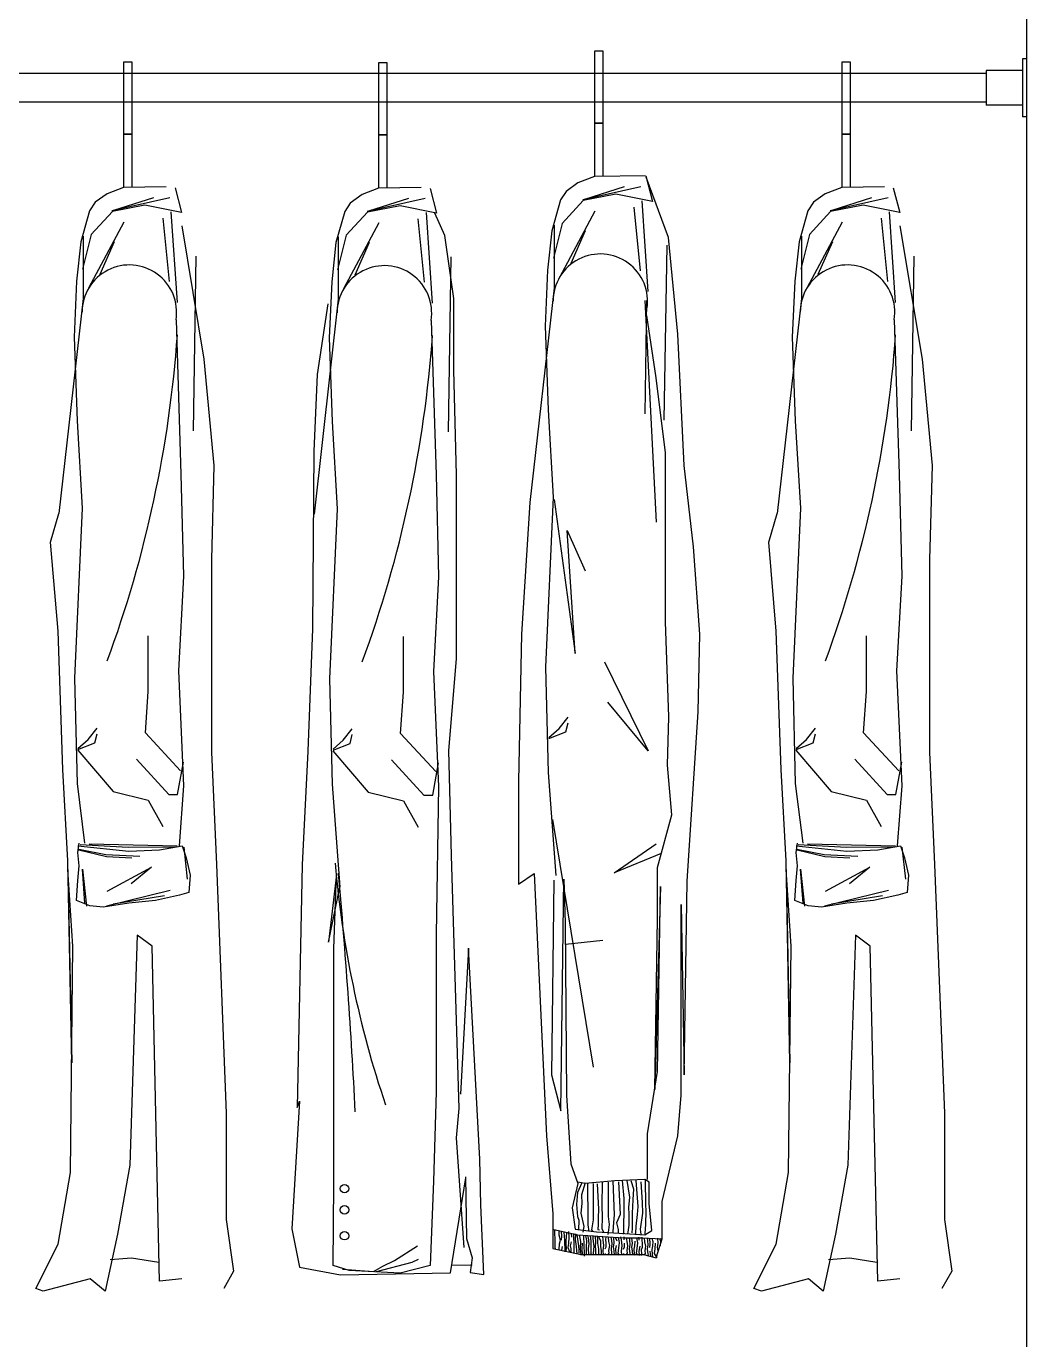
# Model space of a CAD drawing. Header units: millimetres. Extents: x 26866 to 57947, y 17126 to 36221.
# Drawn here: x 43060 to 43754, y 32743 to 33653 of the extents above; entities that cross this region are included whole.
import ezdxf

# ---------------------------------------------------------------- set-up
doc = ezdxf.new("R2010")
doc.units = ezdxf.units.MM

# ---------------------------------------------------------------- blocks, each defined once
blk = doc.blocks.new('cupboard007')
for p, q in [((2865, 1795.07), (2865, 3895.07)), ((2245.14, 3712.95), (2239.14, 3712.95)), ((2239.14, 3712.95), (2239.14, 3662.95)), ((2245.14, 3662.95), (2245.14, 3712.95)), ((2571.47, 3720.55), (2565.47, 3720.55)), ((2565.47, 3720.55), (2565.47, 3670.55)), ((2571.47, 3670.55), (2571.47, 3720.55)), ((2736.8, 3712.95), (2736.8, 3662.95)), ((2742.8, 3712.95), (2736.8, 3712.95)), ((2742.8, 3662.95), (2742.8, 3712.95)), ((2865, 3715.07), (2862, 3715.07)), ((2862, 3715.07), (2862, 3675.07)), ((2837, 3705.07), (1693, 3705.07)), ((2421.89, 3712.48), (2415.89, 3712.48)), ((2415.89, 3712.48), (2415.89, 3662.48)), ((2421.89, 3662.48), (2421.89, 3712.48)), ((2837, 3707.07), (2837, 3683.07)), ((2862, 3707.07), (2837, 3707.07)), ((2837, 3685.07), (1693, 3685.07)), ((2862, 3683.07), (2837, 3683.07)), ((2565.47, 3670.55), (2571.47, 3670.55)), ((2571.47, 3670.55), (2565.47, 3670.55)), ((2565.47, 3670.55), (2565.47, 3633.56)), ((2571.47, 3634.08), (2571.47, 3670.55)), ((2865, 3675.07), (2862, 3675.07)), ((2239.14, 3662.95), (2245.14, 3662.95)), ((2245.14, 3662.95), (2239.14, 3662.95)), ((2239.14, 3662.95), (2239.14, 3625.96)), ((2245.14, 3626.49), (2245.14, 3662.95)), ((2415.89, 3662.48), (2421.89, 3662.48)), ((2421.89, 3662.48), (2415.89, 3662.48)), ((2415.89, 3662.48), (2415.89, 3625.49)), ((2421.89, 3626.02), (2421.89, 3662.48)), ((2736.8, 3662.95), (2736.8, 3625.96)), ((2742.8, 3662.95), (2736.8, 3662.95)), ((2736.8, 3662.95), (2742.8, 3662.95)), ((2742.8, 3626.49), (2742.8, 3662.95)), ((2565.47, 3633.56), (2554.06, 3629.33)), ((2600.9, 3634.12), (2565.47, 3633.56)), ((2600.99, 3634.12), (2605.69, 3616.36)), ((2616.83, 3591.45), (2601.21, 3633.28)), ((2227.73, 3621.73), (2219.5, 3615.75)), ((2239.14, 3625.96), (2227.73, 3621.73)), ((2268.74, 3626.43), (2239.14, 3625.96)), ((2274.85, 3625.79), (2279.35, 3608.76)), ((2415.89, 3625.49), (2404.48, 3621.26)), ((2445.49, 3625.96), (2415.89, 3625.49)), ((2451.6, 3625.32), (2456.1, 3608.29)), ((2545.84, 3623.35), (2541.98, 3617.57)), ((2554.06, 3629.33), (2545.84, 3623.35)), ((2557.46, 3617.65), (2597.65, 3626.64)), ((2558.75, 3617.97), (2586.4, 3626.64)), ((2725.39, 3621.73), (2717.17, 3615.75)), ((2736.8, 3625.96), (2725.39, 3621.73)), ((2766.4, 3626.43), (2736.8, 3625.96)), ((2772.51, 3625.79), (2777.01, 3608.76)), ((2219.5, 3615.75), (2215.65, 3609.97)), ((2231.13, 3610.05), (2271.31, 3619.04)), ((2254.01, 3613.8), (2231.42, 3609.5)), ((2232.42, 3610.37), (2260.06, 3619.04)), ((2279.35, 3608.76), (2254.01, 3613.8)), ((2396.25, 3615.28), (2392.4, 3609.5)), ((2404.48, 3621.26), (2396.25, 3615.28)), ((2407.88, 3609.58), (2448.06, 3618.57)), ((2430.76, 3613.33), (2408.17, 3609.03)), ((2409.17, 3609.9), (2436.81, 3618.57)), ((2456.1, 3608.29), (2430.76, 3613.33)), ((2541.98, 3617.57), (2535.88, 3595.96)), ((2557.76, 3617.1), (2543.05, 3600.97)), ((2580.35, 3621.4), (2557.76, 3617.1)), ((2605.69, 3616.36), (2580.35, 3621.4)), ((2602.79, 3554.05), (2598.61, 3616.68)), ((2717.17, 3615.75), (2713.31, 3609.97)), ((2728.79, 3610.05), (2768.98, 3619.04)), ((2751.67, 3613.8), (2729.08, 3609.5)), ((2730.08, 3610.37), (2757.72, 3619.04)), ((2777.01, 3608.76), (2751.67, 3613.8)), ((2215.65, 3609.97), (2209.55, 3588.36)), ((2231.42, 3609.5), (2216.72, 3593.38)), ((2270.99, 3560.8), (2266.6, 3604.7)), ((2276.46, 3546.45), (2272.28, 3609.09)), ((2392.4, 3609.5), (2386.3, 3587.89)), ((2408.17, 3609.03), (2393.47, 3592.91)), ((2447.74, 3560.33), (2443.35, 3604.23)), ((2453.21, 3545.98), (2449.03, 3608.62)), ((2461.89, 3592.88), (2454.81, 3608.29)), ((2541.47, 3564.01), (2565.95, 3609.79)), ((2597.33, 3568.4), (2592.93, 3612.29)), ((2713.31, 3609.97), (2707.21, 3588.36)), ((2729.08, 3609.5), (2714.38, 3593.38)), ((2768.65, 3560.8), (2764.26, 3604.7)), ((2774.12, 3546.45), (2769.94, 3609.09)), ((2215.13, 3556.41), (2239.61, 3602.19)), ((2279.48, 3599.58), (2294.91, 3507.11)), ((2391.88, 3555.94), (2416.36, 3601.72)), ((2535.88, 3595.96), (2533.01, 3568.73)), ((2543.05, 3600.97), (2537.13, 3577.11)), ((2537.53, 3599.98), (2537.53, 3556.62)), ((2559.04, 3595.99), (2549, 3573.41)), ((2712.79, 3556.41), (2737.27, 3602.19)), ((2777.14, 3599.58), (2792.57, 3507.11)), ((2209.55, 3588.36), (2206.68, 3561.13)), ((2216.72, 3593.38), (2210.79, 3569.51)), ((2211.2, 3592.38), (2211.2, 3549.02)), ((2232.71, 3588.39), (2222.66, 3565.82)), ((2386.3, 3587.89), (2383.43, 3560.66)), ((2393.47, 3592.91), (2387.54, 3569.04)), ((2387.95, 3591.91), (2387.95, 3548.55)), ((2409.46, 3587.92), (2399.41, 3565.35)), ((2468.09, 3549.09), (2461.89, 3592.88)), ((2615.53, 3585.96), (2613.65, 3464.92)), ((2623.32, 3524.35), (2616.83, 3591.45)), ((2707.21, 3588.36), (2704.34, 3561.13)), ((2714.38, 3593.38), (2708.45, 3569.51)), ((2708.86, 3592.38), (2708.86, 3549.02)), ((2730.37, 3588.39), (2720.33, 3565.82)), ((2289.19, 3578.36), (2287.31, 3457.33)), ((2465.94, 3577.89), (2464.06, 3456.86)), ((2786.86, 3578.36), (2784.97, 3457.33)), ((2533.01, 3568.73), (2531.22, 3530.03)), ((2206.68, 3561.13), (2204.89, 3522.43)), ((2383.43, 3560.66), (2381.63, 3521.96)), ((2704.34, 3561.13), (2702.55, 3522.43)), ((2211.2, 3549.02), (2194.42, 3400.26)), ((2468.09, 3499.55), (2468.09, 3549.09)), ((2537.53, 3556.62), (2520.76, 3407.86)), ((2708.86, 3549.02), (2692.08, 3400.26)), ((2387.95, 3548.55), (2371.17, 3399.79)), ((2380.72, 3545.42), (2373.26, 3496.51)), ((2601.59, 3547.73), (2600.47, 3469.21)), ((2600.47, 3547.73), (2608.33, 3394.06)), ((2275.54, 3534.4), (2278.94, 3427.46)), ((2452.29, 3533.93), (2455.69, 3426.99)), ((2608.16, 3494.05), (2601.66, 3537.34)), ((2773.2, 3534.4), (2776.6, 3427.46)), ((2204.89, 3522.43), (2206.99, 3464.38)), ((2381.63, 3521.96), (2383.74, 3463.91)), ((2531.22, 3530.03), (2533.32, 3471.98)), ((2627.66, 3433.44), (2623.32, 3524.35)), ((2702.55, 3522.43), (2704.65, 3464.38)), ((2294.91, 3507.11), (2301.76, 3433.47)), ((2792.57, 3507.11), (2799.43, 3433.47)), ((2373.26, 3496.51), (2371.13, 3443.45)), ((2469.86, 3426.99), (2468.09, 3499.55)), ((2614.66, 3442.1), (2608.16, 3494.05)), ((2533.32, 3471.98), (2536.89, 3411.39)), ((2206.99, 3464.38), (2210.55, 3403.8)), ((2383.74, 3463.91), (2387.3, 3403.33)), ((2704.65, 3464.38), (2708.22, 3403.8)), ((2371.13, 3443.45), (2370.07, 3320.37)), ((2614.66, 3390.15), (2614.66, 3442.1)), ((2301.76, 3433.47), (2300.05, 3368.39)), ((2634.16, 3377.16), (2627.66, 3433.44)), ((2799.43, 3433.47), (2797.71, 3368.39)), ((2278.94, 3427.46), (2280.71, 3356.68)), ((2455.69, 3426.99), (2457.46, 3356.21)), ((2469.86, 3368.59), (2469.86, 3426.99)), ((2776.6, 3427.46), (2778.37, 3356.68)), ((2210.55, 3403.8), (2205.2, 3286.19)), ((2387.3, 3403.33), (2381.95, 3285.72)), ((2520.76, 3407.86), (2515, 3316.55)), ((2536.89, 3411.39), (2531.54, 3293.79)), ((2537.6, 3409.76), (2552.19, 3303.2)), ((2708.22, 3403.8), (2702.87, 3286.19)), ((2188.64, 3380.38), (2194.42, 3400.26)), ((2686.3, 3380.38), (2692.08, 3400.26)), ((2552.19, 3303.2), (2546.58, 3388.45)), ((2546.58, 3388.45), (2558.93, 3360.41)), ((2614.66, 3325.21), (2614.66, 3390.15)), ((2193.79, 3318.73), (2188.64, 3380.38)), ((2638.49, 3316.55), (2634.16, 3377.16)), ((2691.45, 3318.73), (2686.3, 3380.38)), ((2300.05, 3368.39), (2300.05, 3234.82)), ((2469.86, 3299.58), (2469.86, 3368.59)), ((2797.71, 3368.39), (2797.71, 3234.82)), ((2280.71, 3356.68), (2277.17, 3291.2)), ((2457.46, 3356.21), (2453.92, 3290.73)), ((2778.37, 3356.68), (2774.83, 3291.2)), ((2617.12, 3259.3), (2614.66, 3325.21)), ((2197.21, 3222.83), (2193.79, 3318.73)), ((2256.31, 3276.8), (2256.31, 3315.45)), ((2370.07, 3320.37), (2366.89, 3235.48)), ((2433.06, 3276.33), (2433.06, 3314.98)), ((2515, 3316.55), (2512.84, 3214.82)), ((2637.29, 3262.72), (2638.49, 3316.55)), ((2694.87, 3222.83), (2691.45, 3318.73)), ((2753.97, 3276.8), (2753.97, 3315.45)), ((2464.55, 3235.87), (2469.86, 3299.58)), ((2572.44, 3297.46), (2602.75, 3235.77)), ((2205.2, 3286.19), (2206.99, 3213.13)), ((2277.17, 3291.2), (2280.71, 3211.57)), ((2381.95, 3285.72), (2383.74, 3212.66)), ((2453.92, 3290.73), (2457.46, 3211.1)), ((2531.54, 3293.79), (2533.32, 3220.73)), ((2702.87, 3286.19), (2704.65, 3213.13)), ((2774.83, 3291.2), (2778.37, 3211.57)), ((2254.28, 3248.32), (2256.31, 3276.8)), ((2431.03, 3247.85), (2433.06, 3276.33)), ((2751.94, 3248.32), (2753.97, 3276.8)), ((2602.75, 3235.77), (2574.68, 3269.42)), ((2540.97, 3251.23), (2547.25, 3259.07)), ((2616.14, 3225.82), (2617.12, 3259.3)), ((2629.82, 3145.55), (2637.29, 3262.72)), ((2214.64, 3243.63), (2220.91, 3251.47)), ((2391.39, 3243.16), (2397.66, 3251)), ((2533.91, 3244.96), (2540.97, 3251.23)), ((2533.91, 3244.18), (2545.68, 3248.88)), ((2545.68, 3248.88), (2547.25, 3255.15)), ((2712.3, 3243.63), (2718.58, 3251.47)), ((2207.58, 3237.36), (2214.64, 3243.63)), ((2207.58, 3236.58), (2219.34, 3241.28)), ((2219.34, 3241.28), (2220.91, 3247.55)), ((2278.71, 3221.88), (2254.28, 3248.32)), ((2384.33, 3236.89), (2391.39, 3243.16)), ((2384.33, 3236.11), (2396.09, 3240.81)), ((2396.09, 3240.81), (2397.66, 3247.08)), ((2455.46, 3221.41), (2431.03, 3247.85)), ((2705.24, 3237.36), (2712.3, 3243.63)), ((2705.24, 3236.58), (2717.01, 3241.28)), ((2717.01, 3241.28), (2718.58, 3247.55)), ((2776.37, 3221.88), (2751.94, 3248.32)), ((2207.45, 3236.12), (2231.88, 3207.64)), ((2300.05, 3234.82), (2303.48, 3156.92)), ((2366.89, 3235.48), (2362.95, 3156.8)), ((2384.2, 3235.65), (2408.63, 3207.17)), ((2466.32, 3163.32), (2464.55, 3235.87)), ((2705.11, 3236.12), (2729.54, 3207.64)), ((2797.71, 3234.82), (2801.14, 3156.92)), ((2200.64, 3159.47), (2197.21, 3222.83)), ((2248.17, 3230.01), (2270.56, 3205.6)), ((2276.67, 3205.6), (2280.74, 3227.98)), ((2424.92, 3229.54), (2447.31, 3205.13)), ((2453.42, 3205.13), (2457.49, 3227.51)), ((2619.09, 3191.36), (2616.14, 3225.82)), ((2698.3, 3159.47), (2694.87, 3222.83)), ((2745.83, 3230.01), (2768.23, 3205.6)), ((2774.33, 3205.6), (2778.41, 3227.98)), ((2206.99, 3213.13), (2212.13, 3171.86)), ((2383.74, 3212.66), (2389.09, 3141.38)), ((2512.84, 3214.82), (2512.84, 3143.39)), ((2533.32, 3220.73), (2538.67, 3149.45)), ((2704.65, 3213.13), (2709.79, 3171.86)), ((2231.88, 3207.64), (2256.31, 3201.53)), ((2270.56, 3205.6), (2276.67, 3205.6)), ((2280.71, 3211.57), (2277.63, 3169.95)), ((2408.63, 3207.17), (2433.06, 3201.06)), ((2447.31, 3205.13), (2453.42, 3205.13)), ((2457.46, 3211.1), (2455.69, 3108.46)), ((2729.54, 3207.64), (2753.97, 3201.53)), ((2768.23, 3205.6), (2774.33, 3205.6)), ((2778.37, 3211.57), (2775.29, 3169.95)), ((2256.31, 3201.53), (2266.49, 3183.23)), ((2433.06, 3201.06), (2443.24, 3182.76)), ((2753.97, 3201.53), (2764.15, 3183.23)), ((2536.5, 3188.2), (2564.57, 3016.5)), ((2609.24, 3154.93), (2619.09, 3191.36)), ((2207.57, 3165.39), (2208.49, 3171.86)), ((2207.57, 3170.01), (2242.76, 3166.31)), ((2208.08, 3167.69), (2226.96, 3163.98)), ((2208.24, 3167.21), (2227.44, 3162.53)), ((2209.07, 3170.76), (2242.47, 3168.93)), ((2215.33, 3171.28), (2276.4, 3169.98)), ((2242.47, 3168.93), (2275.1, 3169.19)), ((2242.76, 3166.31), (2264.06, 3167.24)), ((2264.06, 3167.24), (2279.8, 3170.01)), ((2279.8, 3170.01), (2282.58, 3161.68)), ((2280.86, 3168.98), (2283.28, 3146.73)), ((2579.16, 3151.18), (2608.35, 3171.37)), ((2705.23, 3165.39), (2706.15, 3171.86)), ((2705.23, 3170.01), (2740.42, 3166.31)), ((2705.74, 3167.69), (2724.62, 3163.98)), ((2705.9, 3167.21), (2725.11, 3162.53)), ((2706.73, 3170.76), (2740.14, 3168.93)), ((2712.99, 3171.28), (2774.06, 3169.98)), ((2740.14, 3168.93), (2772.76, 3169.19)), ((2740.42, 3166.31), (2761.72, 3167.24)), ((2761.72, 3167.24), (2777.46, 3170.01)), ((2777.46, 3170.01), (2780.24, 3161.68)), ((2778.52, 3168.98), (2780.94, 3146.73)), ((2203.23, 3019.5), (2200.64, 3159.47)), ((2208.49, 3156.13), (2207.57, 3165.39)), ((2226.96, 3163.98), (2250.36, 3162.85)), ((2227.44, 3162.53), (2244.87, 3161.56)), ((2282.58, 3161.68), (2285.36, 3149.66)), ((2471.63, 2988.02), (2466.32, 3163.32)), ((2611.72, 3164.64), (2579.16, 3151.18)), ((2700.89, 3019.5), (2698.3, 3159.47)), ((2706.15, 3156.13), (2705.23, 3165.39)), ((2724.62, 3163.98), (2748.02, 3162.85)), ((2725.11, 3162.53), (2742.54, 3161.56)), ((2780.24, 3161.68), (2783.02, 3149.66)), ((2204.07, 3100.4), (2200.64, 3153.49)), ((2200.64, 3153.49), (2203.23, 3019.5)), ((2207.57, 3145.95), (2208.49, 3156.13)), ((2212.44, 3130.28), (2210.66, 3153.83)), ((2210.66, 3153.83), (2213.41, 3128.19)), ((2227.86, 3138.42), (2258.65, 3155.11)), ((2258.65, 3155.11), (2244.56, 3143.64)), ((2285.36, 3149.66), (2284.43, 3137.63)), ((2303.48, 3156.92), (2310.33, 2984.76)), ((2362.95, 3156.8), (2359.4, 2988.58)), ((2386.62, 3150.03), (2381.3, 3103.15)), ((2384.85, 3098.71), (2386.62, 3150.03)), ((2512.84, 3143.39), (2523.67, 3150.86)), ((2523.67, 3150.86), (2532.34, 2968.99)), ((2609.24, 3119.48), (2609.24, 3154.93)), ((2698.3, 3153.49), (2700.89, 3019.5)), ((2701.73, 3100.4), (2698.3, 3153.49)), ((2705.23, 3145.95), (2706.15, 3156.13)), ((2708.32, 3153.83), (2711.07, 3128.19)), ((2710.1, 3130.28), (2708.32, 3153.83)), ((2725.52, 3138.42), (2756.32, 3155.11)), ((2756.32, 3155.11), (2742.22, 3143.64)), ((2783.02, 3149.66), (2782.1, 3137.63)), ((2801.14, 3156.92), (2808, 2984.76)), ((2206.64, 3132.07), (2207.57, 3145.95)), ((2381.3, 3103.15), (2389.09, 3141.38)), ((2537.3, 3146.07), (2535.82, 3011.24)), ((2542.23, 2986.37), (2544.2, 3146.77)), ((2544.2, 3146.77), (2545.18, 3116.25)), ((2611.21, 3141.85), (2607.27, 3001.14)), ((2609.24, 3013.66), (2611.21, 3141.85)), ((2627.66, 3011.3), (2629.82, 3145.55)), ((2704.3, 3132.07), (2705.23, 3145.95)), ((2215.9, 3128.37), (2206.64, 3132.07)), ((2227.28, 3128.35), (2271.5, 3139.15)), ((2231.96, 3129.8), (2267.47, 3135.6)), ((2261.28, 3132.07), (2242.76, 3130.22)), ((2277.95, 3135.77), (2261.28, 3132.07)), ((2284.43, 3137.63), (2277.95, 3135.77)), ((2713.56, 3128.37), (2704.3, 3132.07)), ((2724.95, 3128.35), (2769.16, 3139.15)), ((2729.63, 3129.8), (2765.13, 3135.6)), ((2758.94, 3132.07), (2740.42, 3130.22)), ((2775.61, 3135.77), (2758.94, 3132.07)), ((2782.1, 3137.63), (2775.61, 3135.77)), ((2225.16, 3127.45), (2215.9, 3128.37)), ((2242.76, 3130.22), (2225.16, 3127.45)), ((2625.49, 2997.13), (2625.49, 3129.22)), ((2625.49, 3129.22), (2627.66, 3011.3)), ((2722.82, 3127.45), (2713.56, 3128.37)), ((2740.42, 3130.22), (2722.82, 3127.45)), ((2545.18, 3116.25), (2546.17, 2996.93)), ((2607.27, 3001.14), (2609.24, 3119.48)), ((2248.63, 3108.09), (2243.49, 2948.8)), ((2258.91, 3100.4), (2248.63, 3108.09)), ((2455.69, 3108.46), (2455.69, 2999.51)), ((2545.48, 3101.83), (2571.3, 3104.56)), ((2746.29, 3108.09), (2741.15, 2948.8)), ((2756.58, 3100.4), (2746.29, 3108.09)), ((2202.35, 2943.66), (2204.07, 3100.4)), ((2264.06, 2868.31), (2258.91, 3100.4)), ((2384.85, 2935.8), (2384.85, 3098.71)), ((2478.1, 3099.06), (2472.74, 2997.77)), ((2486.15, 2952.77), (2478.1, 3099.06)), ((2700.02, 2943.66), (2701.73, 3100.4)), ((2761.72, 2868.31), (2756.58, 3100.4)), ((2602.34, 2970.34), (2609.24, 3013.66)), ((2535.82, 3011.24), (2542.23, 2986.37)), ((2455.69, 2999.51), (2453.92, 2937.57)), ((2546.17, 2996.93), (2549.12, 2949.66)), ((2623.32, 2968.99), (2625.49, 2997.13)), ((2310.33, 2984.76), (2310.33, 2911.12)), ((2361.17, 2992.99), (2355.86, 2904.51)), ((2359.4, 2988.58), (2361.17, 2992.99)), ((2469.86, 2967.65), (2471.63, 2988.02)), ((2808, 2984.76), (2808, 2911.12)), ((2475.17, 2891.56), (2469.86, 2967.65)), ((2532.34, 2968.99), (2536.67, 2914.88)), ((2602.34, 2938.83), (2602.34, 2970.34)), ((2612.49, 2923.54), (2623.32, 2968.99)), ((2243.49, 2948.8), (2234.92, 2900.85)), ((2486.82, 2921.29), (2486.15, 2952.77)), ((2549.12, 2949.66), (2554.05, 2935.88)), ((2741.15, 2948.8), (2732.58, 2900.85)), ((2193.79, 2894), (2202.35, 2943.66)), ((2465.67, 2874.09), (2476.3, 2939.9)), ((2476.09, 2940.71), (2476.76, 2897.84)), ((2691.45, 2894), (2700.02, 2943.66)), ((2384.48, 2879.18), (2384.85, 2935.8)), ((2453.92, 2937.57), (2451.55, 2879.18)), ((2554.05, 2935.88), (2550.11, 2919.14)), ((2556.77, 2936.42), (2553.73, 2929.68)), ((2558.98, 2935.88), (2554.05, 2936.86)), ((2558.95, 2936.42), (2556.56, 2928.16)), ((2579.67, 2937.85), (2558.98, 2935.88)), ((2560.69, 2936.42), (2560.69, 2927.51)), ((2564.61, 2935.99), (2564.61, 2916.2)), ((2567.44, 2935.77), (2568.31, 2918.16)), ((2570.92, 2936.64), (2570.7, 2920.98)), ((2575.05, 2936.86), (2575.05, 2913.16)), ((2578.1, 2937.73), (2579.19, 2914.24)), ((2600.37, 2938.83), (2579.67, 2937.85)), ((2582.23, 2937.07), (2583.1, 2919.46)), ((2584.63, 2938.16), (2585.72, 2925.55)), ((2587.89, 2938.16), (2589.85, 2926.64)), ((2590.72, 2938.16), (2592.46, 2932.29)), ((2592.46, 2932.29), (2592.03, 2924.68)), ((2594.2, 2938.16), (2595.51, 2920.11)), ((2597.68, 2937.07), (2598.55, 2922.72)), ((2603.33, 2936.86), (2600.37, 2938.83)), ((2600.51, 2938.38), (2600.95, 2921.42)), ((2603.33, 2922.09), (2603.33, 2936.86)), ((2488.83, 2873.06), (2486.82, 2921.29)), ((2553.73, 2929.68), (2553.08, 2921.42)), ((2553.08, 2921.42), (2553.73, 2913.16)), ((2556.77, 2922.07), (2556.12, 2915.55)), ((2556.56, 2928.16), (2556.77, 2922.07)), ((2560.69, 2927.51), (2560.91, 2919.46)), ((2585.72, 2925.55), (2585.93, 2914.9)), ((2589.85, 2926.64), (2588.98, 2919.46)), ((2592.03, 2924.68), (2591.59, 2915.55)), ((2598.55, 2922.72), (2598.77, 2915.55)), ((2600.95, 2921.42), (2601.17, 2916.85)), ((2605.3, 2903.38), (2603.33, 2922.09)), ((2612.49, 2897.56), (2612.49, 2923.54)), ((2536.67, 2914.88), (2536.67, 2891.07)), ((2550.11, 2919.14), (2552.08, 2904.37)), ((2553.73, 2913.16), (2554.6, 2910.55)), ((2556.12, 2915.55), (2558.08, 2906.2)), ((2560.91, 2919.46), (2560.91, 2911.64)), ((2564.61, 2916.2), (2564.61, 2910.77)), ((2568.31, 2918.16), (2568.09, 2912.29)), ((2568.09, 2912.29), (2568.09, 2907.5)), ((2570.7, 2920.98), (2570.92, 2912.5)), ((2570.92, 2912.5), (2570.7, 2904.68)), ((2575.05, 2913.16), (2575.71, 2907.5)), ((2579.19, 2914.24), (2578.53, 2906.2)), ((2583.32, 2914.46), (2580.71, 2908.81)), ((2583.1, 2919.46), (2583.32, 2914.46)), ((2585.93, 2914.9), (2585.5, 2908.81)), ((2588.98, 2919.46), (2589.2, 2914.68)), ((2589.2, 2914.68), (2589.2, 2907.07)), ((2591.59, 2915.55), (2591.59, 2910.11)), ((2595.07, 2914.46), (2594.2, 2906.42)), ((2595.51, 2920.11), (2595.07, 2914.46)), ((2598.77, 2915.55), (2597.25, 2904.46)), ((2601.17, 2916.85), (2600.73, 2907.72)), ((2310.33, 2911.12), (2315.48, 2875.16)), ((2355.86, 2904.51), (2361.17, 2877.96)), ((2536.31, 2904.37), (2554.05, 2900.43)), ((2537.78, 2903.78), (2538.04, 2895.14)), ((2542.36, 2903.02), (2542.74, 2899.59)), ((2552.08, 2904.37), (2566.86, 2902.4)), ((2554.6, 2910.55), (2554.38, 2903.81)), ((2558.08, 2906.2), (2557.43, 2902.29)), ((2560.91, 2911.64), (2560.91, 2907.29)), ((2560.91, 2907.29), (2561.56, 2902.72)), ((2564.61, 2910.77), (2563.52, 2903.81)), ((2563.52, 2903.81), (2564.17, 2902.94)), ((2568.09, 2907.5), (2567.87, 2904.24)), ((2567.87, 2904.24), (2568.96, 2903.81)), ((2570.7, 2904.68), (2572.01, 2902.07)), ((2575.27, 2903.81), (2574.84, 2900.76)), ((2575.71, 2907.5), (2575.27, 2903.81)), ((2578.53, 2906.2), (2578.32, 2902.29)), ((2580.71, 2908.81), (2581.8, 2904.03)), ((2581.8, 2904.03), (2581.8, 2902.07)), ((2585.5, 2908.81), (2585.5, 2902.07)), ((2589.2, 2907.07), (2588.54, 2902.29)), ((2591.59, 2905.11), (2591.37, 2901.85)), ((2591.59, 2910.11), (2591.59, 2905.11)), ((2594.2, 2906.42), (2593.98, 2901.63)), ((2597.25, 2904.46), (2597.47, 2902.5)), ((2600.73, 2907.72), (2600.29, 2901.2)), ((2600.37, 2900.43), (2605.3, 2903.38)), ((2808, 2911.12), (2813.14, 2875.16)), ((2178.36, 2863.17), (2193.79, 2894)), ((2234.92, 2900.85), (2226.35, 2861.46)), ((2476.76, 2897.84), (2480.79, 2884.45)), ((2538.04, 2895.14), (2538.04, 2891.84)), ((2541.09, 2900.09), (2541.09, 2902.76)), ((2541.85, 2896.79), (2541.09, 2900.09)), ((2541.09, 2890.19), (2541.22, 2894.12)), ((2541.22, 2894.12), (2541.85, 2896.79)), ((2542.74, 2899.59), (2542.49, 2896.66)), ((2544.27, 2902.38), (2544.65, 2896.79)), ((2544.65, 2896.79), (2544.77, 2893.87)), ((2544.77, 2893.87), (2544.9, 2891.97)), ((2546.17, 2901.75), (2545.66, 2896.28)), ((2545.66, 2896.28), (2545.66, 2894.25)), ((2545.66, 2894.25), (2545.92, 2890.82)), ((2547.57, 2894.38), (2546.94, 2891.58)), ((2547.57, 2902.63), (2547.83, 2898.7)), ((2547.83, 2898.7), (2547.57, 2894.38)), ((2549.35, 2895.52), (2548.72, 2892.73)), ((2549.35, 2901.24), (2549.48, 2898.7)), ((2550.88, 2901.36), (2551.13, 2891.84)), ((2552.27, 2901.11), (2552.15, 2897.3)), ((2552.15, 2897.3), (2552.91, 2892.35)), ((2553.29, 2900.48), (2554.44, 2892.85)), ((2554.05, 2900.43), (2567.85, 2899.45)), ((2554.94, 2900.48), (2555.83, 2895.78)), ((2555.83, 2895.78), (2555.58, 2890.95)), ((2556.85, 2894.63), (2556.72, 2890.69)), ((2557.87, 2900.09), (2558.12, 2892.73)), ((2559.27, 2899.97), (2560.03, 2896.41)), ((2560.03, 2896.41), (2559.78, 2891.84)), ((2560.67, 2899.59), (2561.05, 2898.57)), ((2561.05, 2898.57), (2561.68, 2894.12)), ((2561.68, 2894.12), (2561.05, 2890.95)), ((2562.44, 2899.71), (2563.08, 2896.28)), ((2563.08, 2896.28), (2563.08, 2893.24)), ((2564.35, 2899.97), (2564.35, 2897.55)), ((2564.35, 2897.55), (2564.99, 2892.35)), ((2565.88, 2899.59), (2566.26, 2895.27)), ((2566.26, 2895.27), (2566, 2892.35)), ((2566.86, 2902.4), (2586.57, 2901.42)), ((2567.28, 2899.46), (2567.66, 2897.17)), ((2567.66, 2897.17), (2567.66, 2894.63)), ((2567.66, 2894.63), (2568.17, 2890.44)), ((2567.85, 2899.45), (2585.59, 2898.46)), ((2568.29, 2899.33), (2569.56, 2896.28)), ((2569.56, 2896.28), (2569.69, 2892.09)), ((2570.96, 2899.2), (2571.22, 2897.05)), ((2571.22, 2897.05), (2571.85, 2892.98)), ((2573.25, 2899.08), (2573.12, 2897.17)), ((2573.12, 2897.17), (2573.38, 2894.76)), ((2573.38, 2894.76), (2573.38, 2891.97)), ((2574.9, 2898.7), (2575.16, 2895.9)), ((2575.16, 2895.9), (2575.79, 2892.98)), ((2576.81, 2898.7), (2577.19, 2896.54)), ((2577.45, 2893.87), (2576.94, 2890.95)), ((2577.19, 2896.54), (2577.45, 2893.87)), ((2578.84, 2894.63), (2578.46, 2892.09)), ((2578.59, 2898.44), (2578.84, 2894.63)), ((2580.11, 2898.44), (2580.88, 2896.16)), ((2582.02, 2898.57), (2582.53, 2895.01)), ((2582.53, 2895.01), (2582.15, 2891.08)), ((2583.62, 2899.09), (2583.87, 2896.93)), ((2583.87, 2896.93), (2584.51, 2892.87)), ((2585.5, 2902.07), (2585.28, 2900.98)), ((2585.59, 2898.46), (2598.4, 2898.46)), ((2585.91, 2898.97), (2585.78, 2897.06)), ((2586.03, 2894.65), (2586.03, 2891.85)), ((2586.57, 2901.42), (2600.37, 2900.43)), ((2587.56, 2898.58), (2587.81, 2895.79)), ((2587.81, 2895.79), (2588.45, 2892.87)), ((2588.54, 2902.29), (2588.33, 2901.42)), ((2589.47, 2898.58), (2589.85, 2896.43)), ((2590.1, 2893.76), (2589.59, 2890.84)), ((2589.85, 2896.43), (2590.1, 2893.76)), ((2591.5, 2894.52), (2591.12, 2891.98)), ((2591.25, 2898.33), (2591.5, 2894.52)), ((2593.54, 2896.04), (2593.28, 2892.87)), ((2593.98, 2901.63), (2593.77, 2900.55)), ((2594.68, 2898.46), (2595.19, 2894.9)), ((2595.19, 2894.9), (2594.81, 2890.96)), ((2596.05, 2898.87), (2596.31, 2896.71)), ((2597.47, 2902.5), (2597.68, 2900.98)), ((2598.34, 2898.74), (2598.21, 2896.84)), ((2598.21, 2896.84), (2598.47, 2894.42)), ((2598.4, 2898.46), (2612.15, 2897.68)), ((2598.47, 2894.42), (2598.47, 2891.63)), ((2599.99, 2898.36), (2600.25, 2895.57)), ((2600.25, 2895.57), (2600.88, 2892.65)), ((2600.29, 2901.2), (2600.73, 2901.42)), ((2601.9, 2898.36), (2602.28, 2896.2)), ((2602.28, 2896.2), (2602.54, 2893.53)), ((2603.93, 2894.3), (2603.55, 2891.76)), ((2603.68, 2898.11), (2603.93, 2894.3)), ((2605.21, 2898.11), (2605.97, 2895.82)), ((2605.97, 2895.82), (2605.71, 2892.65)), ((2607.62, 2894.68), (2607.24, 2890.74)), ((2608.16, 2884.57), (2612.49, 2897.56)), ((2609.31, 2894.41), (2608.93, 2891.87)), ((2609.06, 2898.22), (2609.31, 2894.41)), ((2610.58, 2898.22), (2611.35, 2895.93)), ((2611.35, 2895.93), (2611.09, 2892.76)), ((2676.02, 2863.17), (2691.45, 2894)), ((2732.58, 2900.85), (2724.01, 2861.46)), ((2426.85, 2882.55), (2442.92, 2892.72)), ((2536.67, 2891.07), (2556.17, 2886.74)), ((2538.04, 2891.84), (2538.16, 2890.82)), ((2543.12, 2892.35), (2542.61, 2889.81)), ((2544.9, 2891.97), (2545.03, 2889.17)), ((2545.03, 2889.17), (2545.03, 2888.54)), ((2545.92, 2890.82), (2545.66, 2889.3)), ((2546.94, 2891.58), (2548.08, 2888.79)), ((2548.72, 2892.73), (2549.1, 2890.82)), ((2549.1, 2890.82), (2549.22, 2888.15)), ((2551.13, 2891.84), (2551.26, 2888.28)), ((2551.26, 2888.28), (2551.26, 2887.77)), ((2552.91, 2892.35), (2553.04, 2889.55)), ((2553.04, 2889.55), (2553.16, 2887.52)), ((2554.44, 2892.85), (2554.69, 2889.55)), ((2554.69, 2889.55), (2554.56, 2887.77)), ((2555.58, 2890.95), (2555.96, 2886.38)), ((2556.17, 2886.74), (2582.16, 2886.74)), ((2556.72, 2890.69), (2556.98, 2886.88)), ((2558.12, 2892.73), (2558.25, 2887.65)), ((2558.25, 2887.65), (2558.25, 2885.61)), ((2559.78, 2891.84), (2559.78, 2888.66)), ((2559.78, 2888.66), (2559.78, 2886.63)), ((2561.05, 2890.95), (2561.43, 2886.88)), ((2561.43, 2886.88), (2561.43, 2886.5)), ((2563.08, 2893.24), (2562.95, 2890.69)), ((2562.95, 2890.69), (2563.08, 2887.65)), ((2563.08, 2887.65), (2563.33, 2886.5)), ((2564.73, 2890.19), (2564.48, 2887.27)), ((2564.48, 2887.27), (2565.24, 2886.88)), ((2564.99, 2892.35), (2564.73, 2890.19)), ((2566, 2892.35), (2566.13, 2890.19)), ((2566.13, 2890.19), (2566.26, 2887.77)), ((2566.26, 2887.77), (2566.77, 2886.5)), ((2568.17, 2890.44), (2568.29, 2888.15)), ((2568.29, 2888.15), (2568.29, 2886.25)), ((2569.69, 2892.09), (2570.2, 2889.55)), ((2570.2, 2889.55), (2570.2, 2886.76)), ((2571.85, 2892.98), (2571.22, 2889.55)), ((2571.22, 2889.55), (2571.47, 2886.38)), ((2573.38, 2891.97), (2572.74, 2890.44)), ((2572.87, 2887.52), (2572.74, 2886.5)), ((2575.41, 2887.9), (2574.9, 2886.76)), ((2575.79, 2892.98), (2575.28, 2889.68)), ((2575.28, 2889.68), (2575.41, 2887.9)), ((2576.94, 2890.95), (2577.32, 2887.52)), ((2577.32, 2887.52), (2577.57, 2886.63)), ((2578.46, 2892.09), (2578.84, 2889.42)), ((2578.84, 2889.42), (2579.22, 2886.5)), ((2580.62, 2892.98), (2580.11, 2890.69)), ((2580.11, 2890.69), (2580.37, 2887.14)), ((2580.37, 2887.14), (2580.5, 2886.5)), ((2582.15, 2891.08), (2581.77, 2887.77)), ((2581.77, 2887.77), (2582.66, 2886.38)), ((2582.16, 2886.74), (2599.49, 2886.74)), ((2584.51, 2892.87), (2583.87, 2889.44)), ((2583.87, 2889.44), (2584.13, 2886.26)), ((2586.03, 2891.85), (2585.4, 2890.33)), ((2585.53, 2887.41), (2585.4, 2886.39)), ((2588.07, 2887.79), (2587.56, 2886.65)), ((2588.45, 2892.87), (2587.94, 2889.57)), ((2587.94, 2889.57), (2588.07, 2887.79)), ((2589.59, 2890.84), (2589.98, 2887.41)), ((2589.98, 2887.41), (2590.23, 2886.52)), ((2591.12, 2891.98), (2591.5, 2889.31)), ((2591.5, 2889.31), (2591.88, 2886.39)), ((2593.28, 2892.87), (2592.77, 2890.58)), ((2592.77, 2890.58), (2593.03, 2887.03)), ((2593.03, 2887.03), (2593.15, 2886.39)), ((2594.81, 2890.96), (2594.43, 2887.66)), ((2594.43, 2887.66), (2595.31, 2886.26)), ((2596.94, 2892.65), (2596.31, 2889.22)), ((2596.31, 2889.22), (2596.56, 2886.04)), ((2598.47, 2891.63), (2597.83, 2890.11)), ((2597.83, 2890.11), (2597.96, 2887.18)), ((2597.96, 2887.18), (2597.83, 2886.17)), ((2599.49, 2886.74), (2608.16, 2884.57)), ((2600.5, 2887.56), (2599.99, 2886.42)), ((2600.88, 2892.65), (2600.38, 2889.34)), ((2600.38, 2889.34), (2600.5, 2887.56)), ((2602.54, 2893.53), (2602.03, 2890.61)), ((2602.03, 2890.61), (2602.41, 2887.18)), ((2602.41, 2887.18), (2602.66, 2886.29)), ((2603.93, 2889.09), (2604.4, 2885.51)), ((2605.71, 2892.65), (2605.21, 2890.36)), ((2605.21, 2890.36), (2605.46, 2886.8)), ((2605.46, 2886.8), (2605.79, 2885.17)), ((2607.24, 2890.74), (2606.86, 2887.44)), ((2606.86, 2887.44), (2608.78, 2884.42)), ((2608.93, 2891.87), (2609.31, 2889.2)), ((2609.31, 2889.2), (2609.42, 2888.36)), ((2229.93, 2883.44), (2244.77, 2884.43)), ((2244.77, 2884.43), (2263.56, 2881.46)), ((2361.17, 2877.96), (2389.51, 2872.65)), ((2395.47, 2875.63), (2384.48, 2879.18)), ((2390.95, 2876.66), (2412.38, 2875.05)), ((2430.89, 2873.86), (2395.47, 2875.63)), ((2412.38, 2875.05), (2418.81, 2878.8)), ((2414.52, 2875.05), (2439.17, 2881.48)), ((2418.81, 2878.8), (2426.85, 2882.55)), ((2451.55, 2879.18), (2430.89, 2873.86)), ((2439.17, 2881.48), (2443.46, 2883.62)), ((2466.73, 2879.44), (2480.81, 2879.7)), ((2480.79, 2884.45), (2479.45, 2874.4)), ((2727.6, 2883.44), (2742.43, 2884.43)), ((2742.43, 2884.43), (2761.22, 2881.46)), ((2216.07, 2870.02), (2183.5, 2861.46)), ((2226.35, 2861.46), (2216.07, 2870.02)), ((2279.48, 2870.02), (2264.06, 2868.31)), ((2315.48, 2875.16), (2308.62, 2863.17)), ((2389.51, 2872.65), (2465.67, 2874.09)), ((2479.45, 2874.4), (2488.83, 2873.06)), ((2713.73, 2870.02), (2681.16, 2861.46)), ((2724.01, 2861.46), (2713.73, 2870.02)), ((2777.14, 2870.02), (2761.72, 2868.31)), ((2813.14, 2875.16), (2806.28, 2863.17)), ((2183.5, 2861.46), (2178.36, 2863.17)), ((2681.16, 2861.46), (2676.02, 2863.17))]:
    blk.add_line(p, q)
for centre in [(2392.29, 2932.42), (2392.29, 2917.73), (2392.29, 2899.83)]:
    blk.add_circle(centre, 2.91)
for centre, radius, start, end in [((2569.52, 3547.2), 32.76, 350.86004, 180), ((2243.19, 3539.6), 32.76, 350.86004, 180), ((2419.94, 3539.13), 32.76, 350.86004, 180), ((2740.85, 3539.6), 32.76, 350.86004, 180), ((1454.88, 3582.68), 823.74, 339.7806, 355.9109), ((1631.63, 3582.21), 823.74, 339.7806, 355.9109), ((1952.54, 3582.68), 823.74, 339.7806, 355.9109), ((3093.38, 3217.95), 710.13, 184.85393, 198.69053), ((-1886.1, 2766.8), 4291.45, 2.92439, 5.13494)]:
    blk.add_arc(centre, radius, start, end)

msp = doc.modelspace()

# ---------------------------------------------------------------- block references
msp.add_blockref('cupboard007', (40888.64, 29915))

doc.saveas('drawing.dxf')
